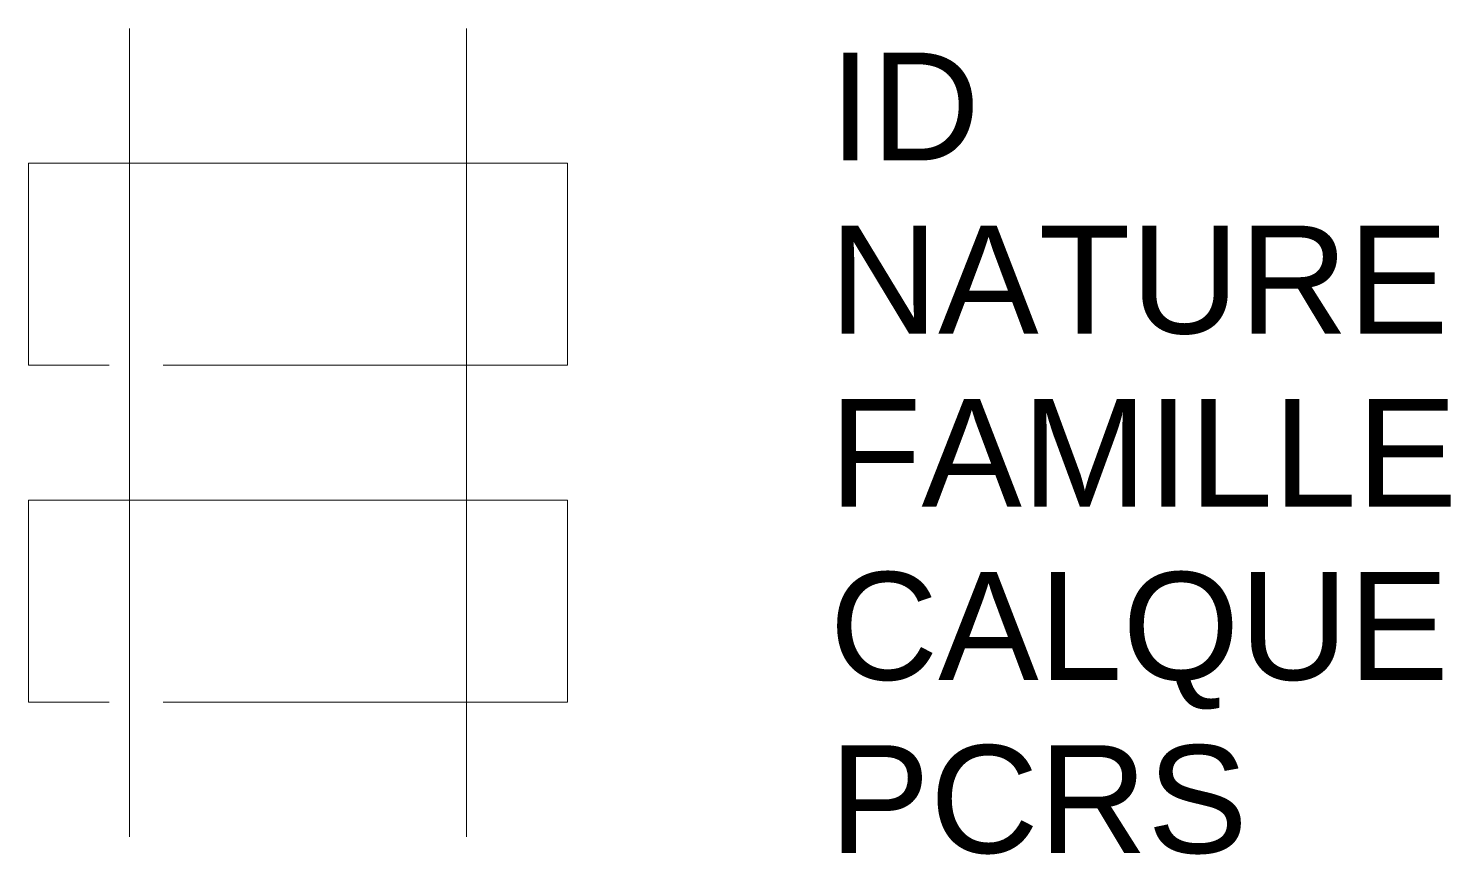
# Model space of a CAD drawing. Header units: metres. Extents: x 3121.55 to 3124.19, y 1796.08 to 1797.62.
import ezdxf

# ---------------------------------------------------------------- set-up
doc = ezdxf.new("R2010")
doc.units = ezdxf.units.M
doc.linetypes.add('Socle_Continu', pattern=[2.5, 2.5, 0])
doc.layers.add('MOBUR_SCS', color=251, linetype='Socle_Continu', lineweight=13)
doc.styles.get("Standard").update_dxf_attribs({"font": 'arial.ttf'})

msp = doc.modelspace()

# ---------------------------------------------------------------- linework, layer by layer
at = {"layer": 'MOBUR_SCS', "linetype": 'Socle_Continu', "flags": 128}
for points in [[(3121.7367, 1797.6157), (3121.7367, 1796.1157)], [(3122.3617, 1796.1157), (3122.3617, 1797.6157)]]:
    msp.add_lwpolyline(points, dxfattribs=at)
for points in [[(3121.5492, 1796.9907), (3121.5492, 1797.3657), (3122.5492, 1797.3657), (3122.5492, 1796.9907)], [(3121.5492, 1796.3657), (3121.5492, 1796.7407), (3122.5492, 1796.7407), (3122.5492, 1796.3657)]]:
    msp.add_lwpolyline(points, close=True, dxfattribs=at)

# ---------------------------------------------------------------- texts
at = {"layer": 'MOBUR_SCS', "linetype": 'Socle_Continu', "flags": 9}
for tag, p, s in [('ID', (3123.0354, 1797.3709), 'NP_0922'), ('NATURE', (3123.0354, 1797.0497), 'Banc double'), ('FAMILLE', (3123.0354, 1796.7284), 'Mobilier urbain'), ('CALQUE', (3123.0354, 1796.4071), 'MOBUR_SCS'), ('PCRS', (3123.0354, 1796.0858), 'HabillageSymbole')]:
    msp.add_attdef(tag, p, s, height=0.2, dxfattribs=at)

doc.saveas('drawing.dxf')
